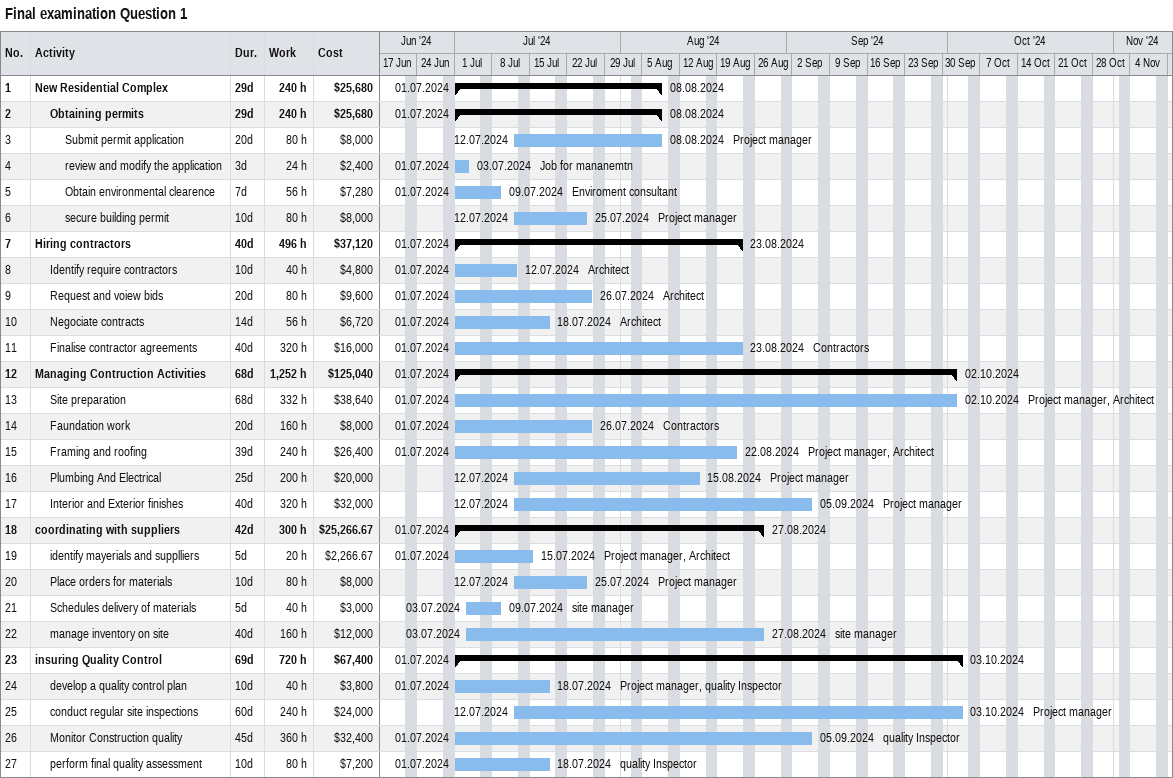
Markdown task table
Final examination Question 1

| ID | Level | Task | Duration | Start | Finish | Resources | Work (h) | Cost ($) |
|---|---|---|---|---|---|---|---|---|
| 1 | 1 | **New Residential Complex** | 29d | 2024-07-01 | 2024-08-08 |  | 240 | 25680 |
| 2 | 2 | **Obtaining permits** | 29d | 2024-07-01 | 2024-08-08 |  | 240 | 25680 |
| 3 | 3 | Submit permit application | 20d | 2024-07-12 | 2024-08-08 | Project manager | 80 | 8000 |
| 4 | 3 | review and modify the application | 3d | 2024-07-01 | 2024-07-03 | Job for mananemtn | 24 | 2400 |
| 5 | 3 | Obtain environmental clearence | 7d | 2024-07-01 | 2024-07-09 | Enviroment consultant | 56 | 7280 |
| 6 | 3 | secure building permit | 10d | 2024-07-12 | 2024-07-25 | Project manager | 80 | 8000 |
| 7 | 1 | **Hiring contractors** | 40d | 2024-07-01 | 2024-08-23 |  | 496 | 37120 |
| 8 | 2 | Identify require contractors | 10d | 2024-07-01 | 2024-07-12 | Architect | 40 | 4800 |
| 9 | 2 | Request and voiew bids | 20d | 2024-07-01 | 2024-07-26 | Architect | 80 | 9600 |
| 10 | 2 | Negociate contracts | 14d | 2024-07-01 | 2024-07-18 | Architect | 56 | 6720 |
| 11 | 2 | Finalise contractor agreements | 40d | 2024-07-01 | 2024-08-23 | Contractors | 320 | 16000 |
| 12 | 1 | **Managing Contruction Activities** | 68d | 2024-07-01 | 2024-10-02 |  | 1252 | 125040 |
| 13 | 2 | Site preparation | 68d | 2024-07-01 | 2024-10-02 | Project manager, Architect | 332 | 38640 |
| 14 | 2 | Faundation work | 20d | 2024-07-01 | 2024-07-26 | Contractors | 160 | 8000 |
| 15 | 2 | Framing and roofing | 39d | 2024-07-01 | 2024-08-22 | Project manager, Architect | 240 | 26400 |
| 16 | 2 | Plumbing And Electrical | 25d | 2024-07-12 | 2024-08-15 | Project manager | 200 | 20000 |
| 17 | 2 | Interior and Exterior finishes | 40d | 2024-07-12 | 2024-09-05 | Project manager | 320 | 32000 |
| 18 | 1 | **coordinating with suppliers** | 42d | 2024-07-01 | 2024-08-27 |  | 300 | 25266.67 |
| 19 | 2 | identify mayerials and supplliers | 5d | 2024-07-01 | 2024-07-15 | Project manager, Architect | 20 | 2266.67 |
| 20 | 2 | Place orders for materials | 10d | 2024-07-12 | 2024-07-25 | Project manager | 80 | 8000 |
| 21 | 2 | Schedules delivery of materials | 5d | 2024-07-03 | 2024-07-09 | site manager | 40 | 3000 |
| 22 | 2 | manage inventory on site | 40d | 2024-07-03 | 2024-08-27 | site manager | 160 | 12000 |
| 23 | 1 | **insuring Quality Control** | 69d | 2024-07-01 | 2024-10-03 |  | 720 | 67400 |
| 24 | 2 | develop a quality control plan | 10d | 2024-07-01 | 2024-07-18 | Project manager, quality Inspector | 40 | 3800 |
| 25 | 2 | conduct regular site inspections | 60d | 2024-07-12 | 2024-10-03 | Project manager | 240 | 24000 |
| 26 | 2 | Monitor Construction quality | 45d | 2024-07-01 | 2024-09-05 | quality Inspector | 360 | 32400 |
| 27 | 2 | perform final quality assessment | 10d | 2024-07-01 | 2024-07-18 | quality Inspector | 80 | 7200 |
